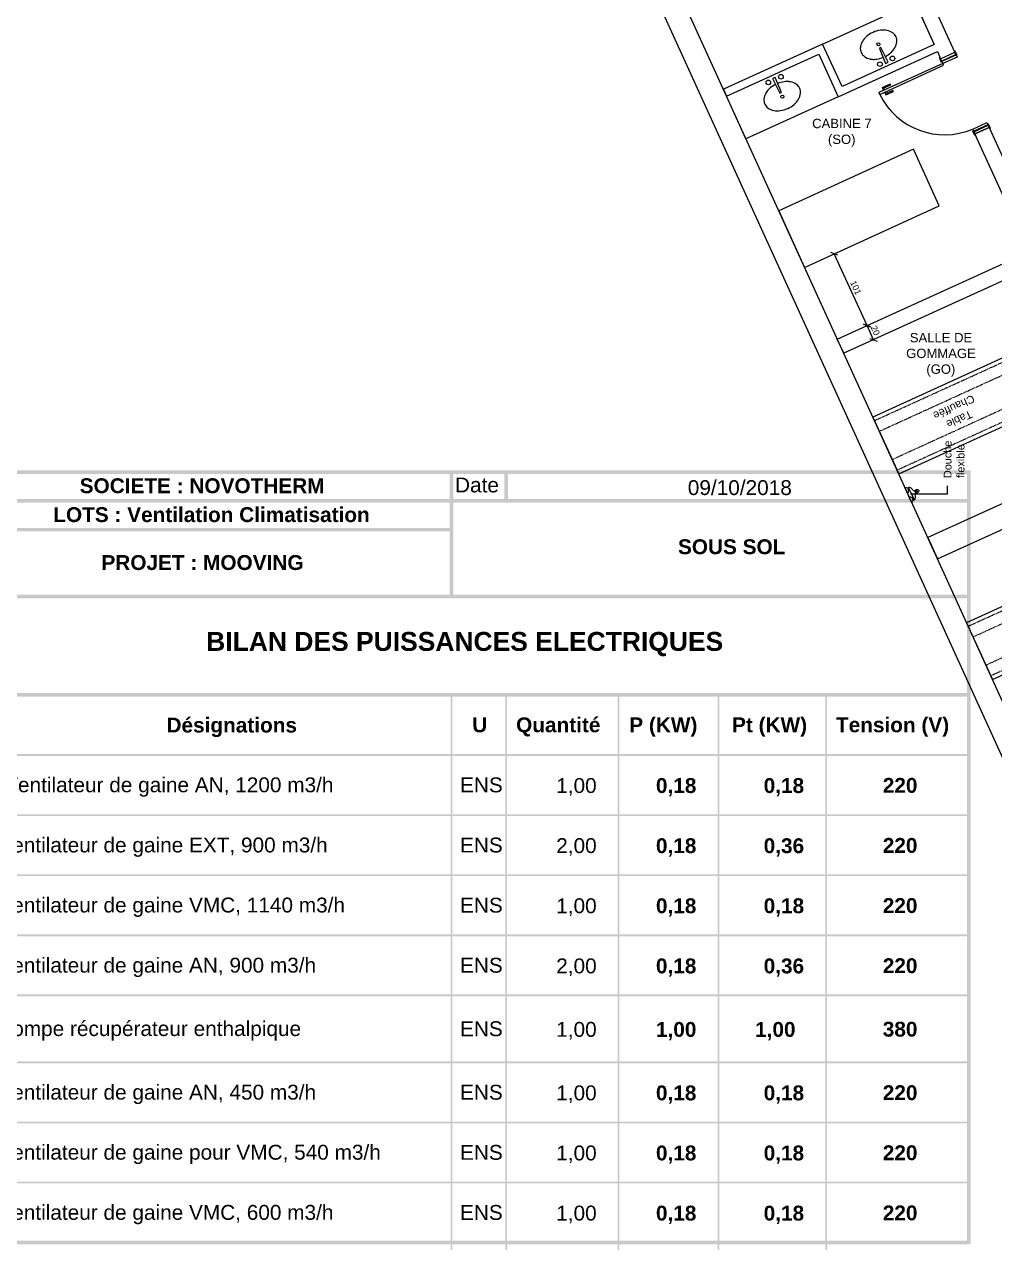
# Model space of a CAD drawing. Header units: millimetres. Extents: x 61345 to 69644, y 9491 to 29385.
# Drawn here: x 62900 to 64145, y 11316 to 12880 of the extents above; entities that cross this region are included whole.
import ezdxf

# ---------------------------------------------------------------- set-up
doc = ezdxf.new("R2010")
doc.units = ezdxf.units.MM
doc.linetypes.add('ACAD_ISO03W100', pattern=[30, 12, -18])
for name, color, linetype in [('PDF _Remplissages de solides', 7, 'Continuous'), ('PDF _Texte', 7, 'Continuous'), ('Plan Archi', 8, 'Continuous')]:
    doc.layers.add(name, color=color, linetype=linetype)
doc.styles.add('PDF Arial', font='arial.ttf')
doc.styles.add('PDF Arial Bold', font='arialbd.ttf')
doc.styles.get("Standard").update_dxf_attribs({"font": 'arial.ttf'})

# ---------------------------------------------------------------- blocks, each defined once
blk = doc.blocks.new('_Dot')
at = {"color": 0, "linetype": 'ByBlock', "lineweight": -2}
blk.add_line((-0.5, 0), (-1, 0), dxfattribs=at)
at = {"color": 0, "linetype": 'ByBlock', "const_width": 0.5}
blk.add_lwpolyline([(-0.25, 0, 1), (0.25, 0, 1)], format="xyb", close=True, dxfattribs=at)

msp = doc.modelspace()

# ---------------------------------------------------------------- linework, layer by layer
at = {"layer": 'PDF _Remplissages de solides', "lineweight": 35, "transparency": 33554559}
for points in [[(62815.2, 12302.5), (64114.4, 12302.5), (62815.2, 12307.1), (64114.4, 12307.1)], [(63445.5, 12142.9), (63450.2, 12142.9), (63445.5, 12302.5), (63450.2, 12302.5)], [(63515.7, 12265.6), (63520.4, 12265.6), (63515.7, 12302.5), (63520.4, 12302.5)], [(64109.8, 11313.7), (64114.4, 11313.7), (64109.8, 12302.5), (64114.4, 12302.5)], [(62815.2, 12265.6), (64114.4, 12265.6), (62815.2, 12270.3), (64114.4, 12270.3)], [(62815.2, 12228.8), (63450.2, 12228.8), (62815.2, 12233.4), (63450.2, 12233.4)], [(62815.2, 12142.9), (64114.4, 12142.9), (62815.2, 12147.6), (64114.4, 12147.6)], [(62815.2, 12016.8), (64114.4, 12016.8), (62815.2, 12021.4), (64114.4, 12021.4)], [(63446.7, 11318.3), (63449, 11318.3), (63446.7, 12016.8), (63449, 12016.8)], [(63516.9, 11318.3), (63519.2, 11318.3), (63516.9, 12016.8), (63519.2, 12016.8)], [(63661.1, 11318.3), (63663.4, 11318.3), (63661.1, 12016.8), (63663.4, 12016.8)], [(63789.5, 11318.3), (63791.9, 11318.3), (63789.5, 12016.8), (63791.9, 12016.8)], [(63927.9, 11318.3), (63930.2, 11318.3), (63927.9, 12016.8), (63930.2, 12016.8)], [(62815.2, 11940.8), (64109.8, 11940.8), (62815.2, 11943.1), (64109.8, 11943.1)], [(63446.7, 11244.6), (63449, 11244.6), (63446.7, 11943.1), (63449, 11943.1)], [(63516.9, 11244.6), (63519.2, 11244.6), (63516.9, 11943.1), (63519.2, 11943.1)], [(63661.1, 11244.6), (63663.4, 11244.6), (63661.1, 11943.1), (63663.4, 11943.1)], [(63789.5, 11244.6), (63791.9, 11244.6), (63789.5, 11943.1), (63791.9, 11943.1)], [(63927.9, 11244.6), (63930.2, 11244.6), (63927.9, 11943.1), (63930.2, 11943.1)], [(62815.2, 11863.6), (64109.8, 11863.6), (62815.2, 11865.9), (64109.8, 11865.9)], [(62815.2, 11786.4), (64109.8, 11786.4), (62815.2, 11788.8), (64109.8, 11788.8)], [(62815.2, 11709.3), (64109.8, 11709.3), (62815.2, 11711.6), (64109.8, 11711.6)], [(62815.2, 11632.1), (64109.8, 11632.1), (62815.2, 11634.5), (64109.8, 11634.5)], [(62815.2, 11546.3), (64109.8, 11546.3), (62815.2, 11548.6), (64109.8, 11548.6)], [(62815.2, 11469.1), (64109.8, 11469.1), (62815.2, 11471.4), (64109.8, 11471.4)], [(62815.2, 11392), (64109.8, 11392), (62815.2, 11394.3), (64109.8, 11394.3)], [(62815.2, 11313.7), (64114.4, 11313.7), (62815.2, 11318.3), (64114.4, 11318.3)]]:
    msp.add_solid(points, dxfattribs=at)
at = {"layer": 'Plan Archi'}
for p, q in [((63046.1, 14371.4), (64427.5, 11340.9)), ((64446.8, 11370.9), (63092.6, 14341.6)), ((63973.6, 13059.9), (64067.6, 12853.9)), ((64094.1, 12843.9), (63991.8, 13068.2)), ((63924.4, 12854.5), (64042.7, 12908.4)), ((64042.7, 12908.4), (64067.6, 12853.9)), ((63924.4, 12854.5), (63797, 12796.5)), ((63949.3, 12799.9), (63924.4, 12854.5)), ((63949.3, 12799.9), (63924.4, 12854.5)), ((63801.1, 12787.4), (63919.4, 12841.3)), ((63801.1, 12787.4), (63919.4, 12841.3)), ((63919.4, 12841.3), (63944.3, 12786.7)), ((63919.4, 12841.3), (63944.3, 12786.7)), ((63944.3, 12786.7), (64071.7, 12844.8)), ((64067.6, 12853.9), (63949.3, 12799.9)), ((64067.6, 12853.9), (63949.3, 12799.9)), ((63999.3, 12849.9), (63997.2, 12848.9)), ((63997.2, 12848.9), (64005.2, 12829.5)), ((64008.5, 12831.1), (63999.3, 12849.9)), ((64071.7, 12844.8), (64075.9, 12835.7)), ((64075.9, 12835.7), (64094.1, 12843.9)), ((64075.9, 12835.7), (64094.1, 12843.9)), ((64095.4, 12841), (64077.2, 12832.7)), ((64077.4, 12832.3), (64095.6, 12840.6)), ((64094.3, 12845.9), (64093.5, 12845.5)), ((64093.5, 12845.5), (64096.1, 12839.8)), ((64094.1, 12843.9), (64096.9, 12837.7)), ((64094.1, 12843.8), (64095.9, 12839.9)), ((64096.9, 12840.2), (64094.3, 12845.9)), ((64095.6, 12840.6), (64096.9, 12837.7)), ((64096.1, 12839.8), (64096.9, 12840.2)), ((64078.6, 12829.7), (63996.7, 12792.3)), ((63997.8, 12789.9), (64079.7, 12827.3)), ((64005.2, 12829.5), (64008.5, 12831.1)), ((64074.2, 12836.7), (64075, 12837.1)), ((64076.8, 12831), (64074.2, 12836.7)), ((64075, 12837.1), (64077.6, 12831.4)), ((64077.2, 12832.7), (64075.9, 12835.7)), ((64077.6, 12831.4), (64076.8, 12831)), ((64078.7, 12829.4), (64077.4, 12832.3)), ((64079.7, 12827.3), (64078.6, 12829.7)), ((64096.9, 12837.7), (64078.7, 12829.4)), ((63863.5, 12811.7), (63860.2, 12810.1)), ((63860.2, 12810.1), (63869.4, 12791.3)), ((63871.5, 12792.3), (63863.5, 12811.7)), ((63797, 12796.5), (63801.1, 12787.4)), ((63869.4, 12791.3), (63871.5, 12792.3)), ((63996.7, 12792.3), (63997.8, 12789.9)), ((63997.8, 12789.9), (63996.7, 12792.3)), ((64001.1, 12798.7), (64010.9, 12803.2)), ((64002.7, 12795.3), (64001.1, 12798.7)), ((64011.5, 12801.9), (64002.7, 12798)), ((64002.7, 12798), (64003.8, 12795.7)), ((64003.9, 12792.6), (64005.5, 12789.1)), ((64006, 12790.8), (64004.9, 12793.1)), ((64005.5, 12789.1), (64015.3, 12793.6)), ((64014.7, 12794.8), (64006, 12790.8)), ((64010.9, 12803.2), (64011.5, 12801.9)), ((64015.3, 12793.6), (64014.7, 12794.8)), ((63826, 12732.8), (63801.1, 12787.4)), ((63944.3, 12786.7), (63826, 12732.8)), ((64117, 12745.4), (64135.2, 12753.7)), ((64118.3, 12742.5), (64117, 12745.4)), ((64136.5, 12750.8), (64118.3, 12742.5)), ((64118.5, 12742), (64136.7, 12750.3)), ((64119.9, 12739.1), (64138.1, 12747.4)), ((64138.1, 12747.4), (64119.9, 12739.1)), ((64135.2, 12753.7), (64136.5, 12750.8)), ((64137.3, 12751.8), (64136.4, 12751.4)), ((64136.4, 12751.4), (64139, 12745.7)), ((64136.7, 12750.3), (64138.1, 12747.4)), ((64139.9, 12746.1), (64137.3, 12751.8)), ((64138.1, 12747.4), (64173.9, 12668.8)), ((64139, 12745.7), (64139.9, 12746.1)), ((64117.1, 12742.6), (64117.9, 12743)), ((64119.7, 12736.9), (64117.1, 12742.6)), ((64117.9, 12743), (64120.5, 12737.3)), ((64119.9, 12739.1), (64118.5, 12742)), ((64120.5, 12737.3), (64119.7, 12736.9)), ((64188.9, 12587.7), (64119.9, 12739.1)), ((64040.9, 12719.4), (63868, 12640.6)), ((64074.1, 12646.6), (64040.9, 12719.4)), ((63868, 12640.6), (63901.2, 12567.8)), ((63901.2, 12567.8), (64074.1, 12646.6)), ((63981.4, 12493.1), (63939.3, 12585.2)), ((63943.2, 12475.7), (64188.9, 12587.7)), ((64197.2, 12569.5), (63951.5, 12457.5)), ((63989.7, 12474.9), (63981.4, 12493.1)), ((63951.5, 12457.5), (63943.2, 12475.7)), ((64170.8, 12458.6), (63988.8, 12375.6)), ((64022, 12302.8), (64204, 12385.8)), ((63988.8, 12375.6), (64022, 12302.8)), ((64305.1, 12332.9), (64059.4, 12220.9)), ((64071.8, 12193.7), (64317.5, 12305.6)), ((64033.2, 12278.2), (64030.2, 12284.7)), ((64030.2, 12284.6), (64033.2, 12278.2)), ((64033.6, 12284.2), (64034.8, 12284.8)), ((64033.6, 12284.3), (64034.4, 12282.5)), ((64035.1, 12280.9), (64034.3, 12282.7)), ((64034.7, 12285), (64035.6, 12283.1)), ((64035.1, 12281), (64036.3, 12281.6)), ((64038.3, 12277.3), (64035.5, 12283.3)), ((64038.3, 12277.3), (64041, 12271.3)), ((64042.5, 12281.2), (64043.3, 12281.5)), ((64042.6, 12281.1), (64043.3, 12279.6)), ((64044, 12278), (64043.3, 12279.6)), ((64044, 12277.9), (64044.8, 12278.2)), ((64044.5, 12280.5), (64044.6, 12280.2)), ((64044.8, 12279.8), (64044.6, 12280.2)), ((64045, 12282.1), (64045.7, 12280.6)), ((64046.3, 12279.2), (64045.7, 12280.6)), ((64038.5, 12266.4), (64035.6, 12272.8)), ((64035.6, 12272.8), (64038.6, 12266.3)), ((64039, 12272.4), (64040.2, 12272.9)), ((64039, 12272.5), (64039.8, 12270.7)), ((64040.5, 12269.1), (64039.7, 12270.9)), ((64040.5, 12269.2), (64041.7, 12269.7)), ((64041.8, 12269.5), (64040.9, 12271.4)), ((64059.4, 12220.9), (64071.8, 12193.7))]:
    msp.add_line(p, q, dxfattribs=at)
at = {"layer": 'Plan Archi', "color": 0, "linetype": 'ByBlock'}
for p, q in [((63944, 12583.5), (63934.7, 12587)), ((63976.8, 12494.9), (63986, 12491.4)), ((63986, 12491.4), (63976.8, 12494.9)), ((63985.1, 12476.7), (63994.3, 12473.2))]:
    msp.add_line(p, q, dxfattribs=at)
at = {"layer": 'Plan Archi', "linetype": 'ACAD_ISO03W100', "ltscale": 0.009}
for p, q in [((63990.9, 12371.1), (64168.3, 12451.9)), ((63997.1, 12357.4), (64160.9, 12432.1)), ((64177.5, 12395.7), (64013.7, 12321)), ((64197.4, 12388.3), (64019.9, 12307.4))]:
    msp.add_line(p, q, dxfattribs=at)
at = {"layer": 'Plan Archi', "linetype": 'ByBlock', "lineweight": -2}
msp.add_line((64084.8, 12277.3), (64084.8, 12287.3), dxfattribs=at)
at = {"layer": 'Plan Archi'}
msp.add_lwpolyline([(64038.5, 12266.4), (64030.2, 12284.6)], dxfattribs=at)
at = {"layer": 'Plan Archi', "linetype": 'ByBlock', "lineweight": -2}
msp.add_lwpolyline([(64041.3, 12277.3), (64084.8, 12277.3)], dxfattribs=at)
at = {"layer": 'Plan Archi'}
msp.add_lwpolyline([(64109.1, 12111.7), (64142.3, 12038.9), (64324.3, 12121.9), (64291.1, 12194.7)], close=True, dxfattribs=at)
at = {"layer": 'Plan Archi', "linetype": 'ACAD_ISO03W100', "ltscale": 0.009}
for points in [[(64111.2, 12107.2), (64288.6, 12188.1), (64317.7, 12124.4), (64140.2, 12043.5)], [(64117.4, 12093.5), (64281.2, 12168.2), (64297.8, 12131.8), (64134, 12057.1)]]:
    msp.add_lwpolyline(points, dxfattribs=at)
at = {"layer": 'Plan Archi'}
for centre, radius in [((63996, 12854.2), 1.97), ((64014, 12836), 2.96), ((63997.9, 12828.7), 2.96), ((63854.7, 12805.2), 2.96), ((63870.8, 12812.5), 2.96), ((63872.7, 12787), 1.97)]:
    msp.add_circle(centre, radius, dxfattribs=at)
for centre, radius, start, end in [((64003.3, 12837.8), 34.7, 97.9283, 114.218), ((64002.1, 12846.6), 25.8, 79.0152, 97.9283), ((64003.4, 12853.1), 19.2, 54.6362, 79.0152), ((63991.9, 12847.9), 19.2, 149.4207, 173.7997), ((63997.6, 12844.6), 25.8, 130.5077, 149.4207), ((64003.3, 12837.8), 34.7, 114.218, 130.5077), ((64007.3, 12858.6), 12.4, 24.218, 54.6362), ((64000.6, 12859.4), 19.2, 329.4207, 353.7997), ((64007.3, 12858.6), 12.4, 353.7997, 24.218), ((63985.1, 12848.7), 12.4, 173.7997, 204.218), ((63985.1, 12848.7), 12.4, 204.218, 234.6362), ((63989, 12854.2), 19.2, 234.6362, 259.0152), ((63989.1, 12869.5), 34.7, 297.0506, 310.5077), ((63994.9, 12862.7), 25.8, 310.5077, 329.4207), ((63992.1, 12874.3), 39.6, 260.2424, 267.6003), ((63991, 12846.6), 11.8, 267.2895, 283.9758), ((63989.1, 12869.5), 34.7, 277.9283, 291.8206), ((63868.1, 12781.8), 19.2, 149.4207, 173.7997), ((63873.8, 12778.5), 25.8, 130.5077, 149.4207), ((63879.6, 12771.7), 34.7, 117.0506, 130.5077), ((63879.6, 12771.7), 34.7, 97.9283, 111.8206), ((63877.7, 12794.6), 11.8, 87.2895, 103.9758), ((63876.6, 12766.9), 39.6, 80.2424, 87.6003), ((63879.7, 12787), 19.2, 54.6362, 79.0152), ((63883.6, 12792.5), 12.4, 24.218, 54.6362), ((63883.6, 12792.5), 12.4, 353.7997, 24.218), ((63861.4, 12782.6), 12.4, 173.7997, 204.218), ((63861.4, 12782.6), 12.4, 204.218, 234.6362), ((63865.4, 12803.4), 34.7, 294.218, 310.5077), ((63871.1, 12796.6), 25.8, 310.5077, 329.4207), ((63876.8, 12793.3), 19.2, 329.4207, 353.7997), ((64080.9, 12830.5), 92.5, 206.0276, 292.9919), ((63865.3, 12788.1), 19.2, 234.6362, 259.0152), ((63866.6, 12794.6), 25.8, 259.0152, 277.9283), ((63865.4, 12803.4), 34.7, 277.9283, 294.218), ((64031.6, 12281.3), 3.65, 57.0654, 111.9642), ((64031.5, 12281.4), 3.65, 297.0337, 351.9325), ((64035, 12285.1), 0.238, 105.6035, 204.4989), ((64035.7, 12282.3), 3.1, 44.3318, 105.6035), ((64013.4, 12259), 35.4, 40.3368, 46.1286), ((64041.9, 12283.3), 2.08, 221.2988, 281.704), ((64042.4, 12281), 0.238, 24.4989, 101.704), ((64043.3, 12281.5), 0.28, 107.7855, 199.9042), ((64045.2, 12276.1), 2.08, 127.2939, 187.6991), ((64008.2, 12270.5), 35.4, 2.8693, 8.6611), ((64046, 12277), 5.51, 88.1455, 120.4923), ((64043.2, 12281.5), 0.0541, 65.8135, 163.9912), ((64042.7, 12279.7), 1.89, 24.5147, 74.0261), ((64043.8, 12277.9), 0.238, 307.2939, 24.4989), ((64044.8, 12278.2), 0.28, 209.0936, 301.2124), ((64044.7, 12278.2), 0.0541, 245.0066, 343.1843), ((64043.1, 12279), 1.89, 334.9717, 24.4832), ((64043.1, 12283.2), 5.51, 288.5056, 320.8523), ((64045.3, 12282.2), 0.275, 111.7797, 205.4251), ((64046.6, 12279.3), 0.275, 203.5728, 297.2182), ((64037, 12269.4), 3.65, 57.0654, 111.9642), ((64036.9, 12269.6), 3.65, 297.0337, 351.9325), ((64042, 12269.6), 0.238, 204.4989, 303.3944), ((64040.4, 12272), 3.1, 303.3944, 4.6661)]:
    msp.add_arc(centre, radius, start, end, dxfattribs=at)
msp.add_ellipse((64046.2, 12280.9), major_axis=(1.54, 0.7), ratio=0.986081, start_param=0, end_param=1.153923, dxfattribs=at)
at = {"layer": 'Plan Archi', "extrusion": (0, 0, -1)}
msp.add_ellipse((64046.2, 12280.9), major_axis=(1.54, 0.7), ratio=0.986081, start_param=0, end_param=1.153923, dxfattribs=at)

# ---------------------------------------------------------------- block references
at = {"layer": 'Plan Archi', "lineweight": -2, "xscale": 3, "yscale": 3, "zscale": 3, "rotation": 180}
msp.add_blockref('_Dot', (64038.3, 12277.3), dxfattribs=at)

# ---------------------------------------------------------------- texts
at = {"layer": 'PDF _Texte', "attachment_point": 7}
for s, insert, char_height, style in [('SOCIETE : NOVOTHERM', (62970.7, 12277.7), 19.102, 'PDF Arial Bold'), ('Date', (63452.5, 12278.7), 19.1, 'PDF Arial'), ('09/10/2018', (63751.3, 12275.3), 19.1, 'PDF Arial'), ('LOTS : Ventilation Climatisation', (62936.8, 12240.6), 19.102, 'PDF Arial Bold'), ('{\\C5;SOUS SOL}', (63738.7, 12199.4), 19.102, 'PDF Arial Bold'), ('PROJET : MOOVING', (62998.6, 12179.1), 19.102, 'PDF Arial Bold'), ('BILAN DES PUISSANCES ELECTRIQUES', (63133.1, 12068.6), 24.293, 'PDF Arial Bold'), ('Désignations', (63082.1, 11964.9), 19.102, 'PDF Arial Bold'), ('U     Quantité     P (KW)      Pt (KW)     Tension (V)', (63474.6, 11965.3), 19.102, 'PDF Arial Bold'), ('{\\fArial|b1|i0|c0|p34;\\C1;1}    Ventilateur de gaine AN, 1200 m3/h', (62829.2, 11888.3), 19.102, 'PDF Arial'), ('ENS', (63458.9, 11893.7), 19.1, 'PDF Arial'), ('1,00', (63582.4, 11889.6), 19.1, 'PDF Arial'), ('0,18', (63710.4, 11888.8), 19.1, 'PDF Arial Bold'), ('0,18', (63848.7, 11888.8), 19.1, 'PDF Arial Bold'), ('220', (64001.6, 11893.1), 19.1, 'PDF Arial Bold'), ('{\\fArial|b1|i0|c0|p34;\\C1;2}   Ventilateur de gaine EXT, 900 m3/h', (62829.2, 11811.1), 19.102, 'PDF Arial'), ('ENS', (63458.9, 11816.5), 19.1, 'PDF Arial'), ('2,00', (63582.4, 11812.5), 19.1, 'PDF Arial'), ('0,18', (63710.4, 11811.6), 19.1, 'PDF Arial Bold'), ('0,36', (63848.7, 11811.6), 19.1, 'PDF Arial Bold'), ('220', (64001.6, 11816), 19.1, 'PDF Arial Bold'), ('{\\fArial|b1|i0|c0|p34;\\C1;3}   Ventilateur de gaine VMC, 1140 m3/h', (62829.2, 11734), 19.102, 'PDF Arial'), ('ENS', (63458.9, 11739.3), 19.1, 'PDF Arial'), ('1,00', (63582.4, 11735.3), 19.1, 'PDF Arial'), ('0,18', (63710.4, 11734.5), 19.1, 'PDF Arial Bold'), ('0,18', (63848.7, 11734.5), 19.1, 'PDF Arial Bold'), ('220', (64001.6, 11738.8), 19.1, 'PDF Arial Bold'), ('{\\fArial|b1|i0|c0|p34;\\C1;4}   Ventilateur de gaine AN, 900 m3/h', (62829.2, 11656.8), 19.102, 'PDF Arial'), ('ENS', (63458.9, 11662.2), 19.1, 'PDF Arial'), ('2,00', (63582.4, 11658.1), 19.1, 'PDF Arial'), ('0,18', (63710.4, 11657.3), 19.1, 'PDF Arial Bold'), ('0,36', (63848.7, 11657.3), 19.1, 'PDF Arial Bold'), ('220', (64001.6, 11661.6), 19.1, 'PDF Arial Bold'), ('{\\fArial|b1|i0|c0|p34;\\C1;5}   Pompe récupérateur enthalpique', (62829.2, 11575.4), 19.102, 'PDF Arial'), ('ENS', (63458.9, 11580.7), 19.1, 'PDF Arial'), ('1,00', (63582.4, 11576.6), 19.1, 'PDF Arial'), ('1,00', (63710.4, 11575.8), 19.1, 'PDF Arial Bold'), ('1,00', (63837.7, 11575.8), 19.1, 'PDF Arial Bold'), ('380', (64001.6, 11580.1), 19.1, 'PDF Arial Bold'), ('{\\fArial|b1|i0|c0|p34;\\C1;6 }  Ventilateur de gaine AN, 450 m3/h', (62829.2, 11493.8), 19.102, 'PDF Arial'), ('ENS', (63458.9, 11499.2), 19.1, 'PDF Arial'), ('1,00', (63582.4, 11495.1), 19.1, 'PDF Arial'), ('0,18', (63710.4, 11494.3), 19.1, 'PDF Arial Bold'), ('0,18', (63848.7, 11494.3), 19.1, 'PDF Arial Bold'), ('220', (64001.6, 11498.6), 19.1, 'PDF Arial Bold'), ('{\\fArial|b1|i0|c0|p34;\\C1;7}   Ventilateur de gaine pour VMC, 540 m3/h', (62829.2, 11416.7), 19.102, 'PDF Arial'), ('ENS', (63458.9, 11422), 19.1, 'PDF Arial'), ('1,00', (63582.4, 11418), 19.1, 'PDF Arial'), ('0,18', (63710.4, 11417.2), 19.1, 'PDF Arial Bold'), ('0,18', (63848.7, 11417.2), 19.1, 'PDF Arial Bold'), ('220', (64001.6, 11421.5), 19.1, 'PDF Arial Bold'), ('{\\fArial|b1|i0|c0|p34;\\C1;8}   Ventilateur de gaine VMC, 600 m3/h', (62829.2, 11339.5), 19.102, 'PDF Arial'), ('ENS', (63458.9, 11344.9), 19.1, 'PDF Arial'), ('1,00', (63582.4, 11340.8), 19.1, 'PDF Arial'), ('0,18', (63710.4, 11340), 19.1, 'PDF Arial Bold'), ('0,18', (63848.7, 11340), 19.1, 'PDF Arial Bold'), ('220', (64001.6, 11344.3), 19.1, 'PDF Arial Bold')]:
    msp.add_mtext(s, dxfattribs=dict(at, insert=insert, char_height=char_height, style=style))
at = {"layer": 'Plan Archi', "linetype": 'ByBlock'}
for s, height, rotation, p in [('CABINE 7', 12, 360, (63910.9, 12746.5)), ('(SO)', 12, 360, (63931.2, 12726.2)), ('101', 8, 294.5352, (63959.5, 12548.6)), ('20', 8, 294.5352, (63985.9, 12490.9)), ('SALLE DE', 12, 360, (64036.3, 12471.6)), ('GOMMAGE', 12, 360, (64031.6, 12451.4)), ('(GO)', 12, 360, (64057.5, 12431.2)), ('Chauffée', 10, 204.506, (64116.7, 12404.6)), ('Table', 10, 204.506, (64113.7, 12384.7))]:
    msp.add_text(s, height=height, rotation=rotation, dxfattribs=at).set_placement(p)
at = {"layer": 'Plan Archi', "insert": (64079.8, 12297.3), "char_height": 10, "attachment_point": 1, "rotation": 90}
msp.add_mtext('Douche\\Pflexible', dxfattribs=at)

doc.saveas('drawing.dxf')
